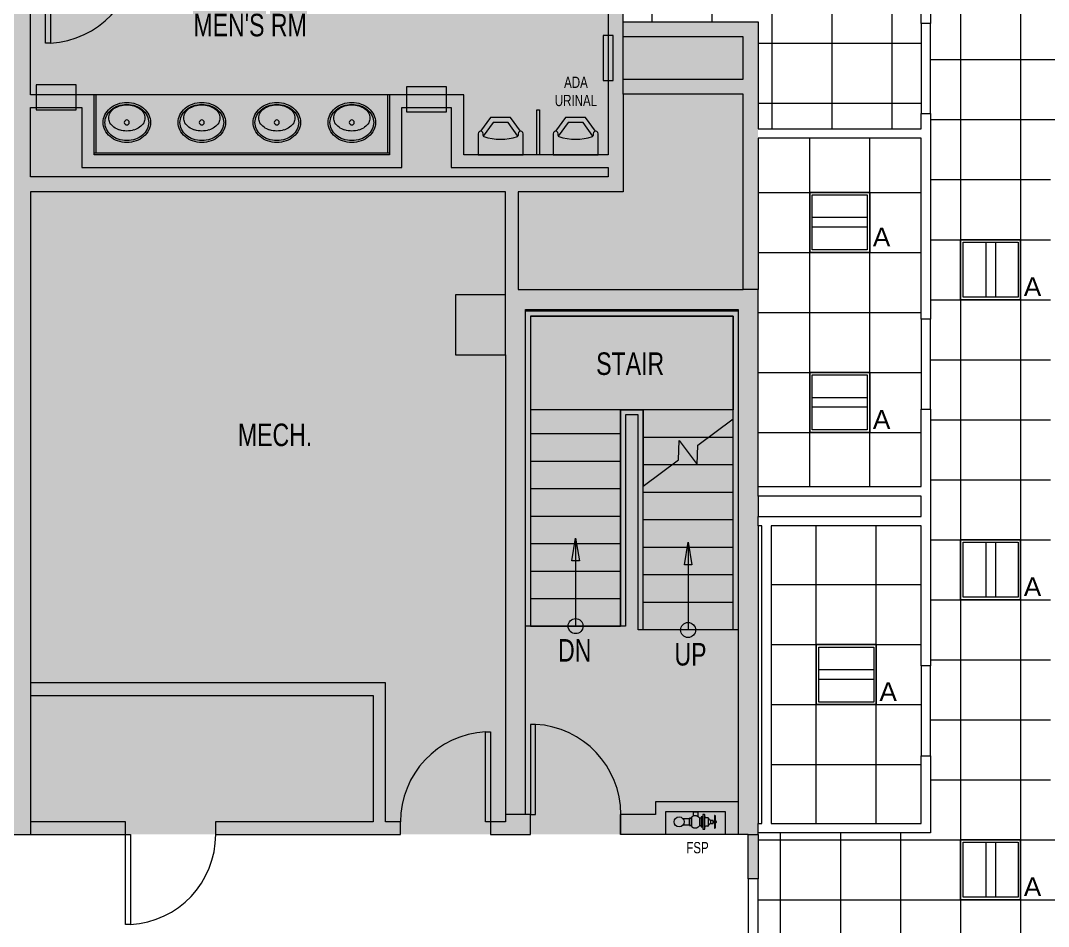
# Model space of a CAD drawing. Header units: inches. Extents: x -1101 to 2979, y -461 to 1753.
# Drawn here: x 418.4 to 829.5, y 718.7 to 1081 of the extents above; entities that cross this region are included whole.
import ezdxf

# ---------------------------------------------------------------- set-up
doc = ezdxf.new("R2010")
doc.units = ezdxf.units.IN
doc.header["$MEASUREMENT"] = 0
for name, color, linetype, lineweight in [('820 1st St NE_04_Clean_dwg _2_', 8, 'Continuous', 9), ('A-CLNG', 13, 'Continuous', 9), ('A-CLNG-PATT', 13, 'Continuous', 9), ('A-DETL-GENF', 92, 'Continuous', 9), ('A-WALL', 113, 'Continuous', 13), ('A-WALL-PATT', 111, 'Continuous', 13), ('E-LITE-EQPM', 33, 'Continuous', 9), ('E-LITE-EQPM-IDEN', 33, 'Continuous', 9), ('I-WALL', 2, 'Continuous', 13), ('IRF-ANNO-TEXT', 250, 'Continuous', 9), ('IRF-COLUMN', 250, 'Continuous', 9), ('IRF-COLUMN-HATCH', 250, 'Continuous', 9), ('IRF-DOOR', 250, 'Continuous', 9), ('IRF-ENG-PLUMBING-FIXTURE', 250, 'Continuous', 9), ('IRF-MILLWORK', 250, 'Continuous', 9), ('IRF-STAIR-RAMP', 250, 'Continuous', 9), ('IRF-WALL-FULL-HT', 250, 'Continuous', 9), ('IRF-WALL-FULL-HT-HATCH', 250, 'Continuous', 9), ('IRF-WALL-PART-HT', 250, 'Continuous', 9)]:
    doc.layers.add(name, color=color, linetype=linetype, lineweight=lineweight)
doc.styles.add('Arial', font='arial.ttf', dxfattribs={"height": 7.5})
doc.styles.add('Swis721 LtCn BT', font='swisscl.ttf', dxfattribs={"height": 9})
doc.styles.add('Swis721 LtCn BT_1', font='swisscl.ttf', dxfattribs={"height": 4.5})

# ---------------------------------------------------------------- blocks, each defined once
blk = doc.blocks.new('820 1st St NE_04_Clean_dwg_I_PLUMB_URINAL_WALL-HUNG_P-2559326-Reflected Ceiling Plan')
at = {"layer": 'IRF-ENG-PLUMBING-FIXTURE'}
for p, q in [((7.78, 7), (8.5, 7)), ((8.5, -7), (7.78, -7))]:
    blk.add_line(p, q, dxfattribs=at)
at = {"layer": 'IRF-ENG-PLUMBING-FIXTURE', "flags": 128}
for points in [[(8.5, 9), (0, 9), (0, -9), (8.5, -9)], [(7.56, -6.94), (13, -2.98), (13, 2.98), (7.56, 6.94)], [(9.5, -8), (15, -4), (15, 4), (9.5, 8)]]:
    blk.add_lwpolyline(points, dxfattribs=at)
at = {"layer": 'IRF-ENG-PLUMBING-FIXTURE'}
for centre, radius, start, end in [((8.5, 8), 1, 270, 90), ((26.47, 0), 20.22, 160.5467, 199.4533), ((7.78, 6.6), 0.396, 90, 160.5467), ((7.78, -6.6), 0.396, 199.4533, 270), ((8.5, -8), 1, 270, 90)]:
    blk.add_arc(centre, radius, start, end, dxfattribs=at)
blk = doc.blocks.new('820 1st St NE_04_Clean_dwg_fire department standpipe - 1-2559323-Reflected Ceiling Plan')
at = {"layer": 'IRF-ENG-PLUMBING-FIXTURE'}
for p, q in [((-14.61, 2.25), (-14.61, -2.25)), ((-13.61, 0.25), (-14.11, 0.25)), ((-13.61, 0.3), (-13.61, -0.3)), ((-12.55, -0.77), (-12.55, 0.77)), ((-12.55, -0.3), (-12.55, 0.3)), ((-11.74, 1.44), (-11.74, -1.44)), ((-11.49, 1.69), (-10.75, 1.69)), ((-10.33, 2.69), (-10.33, -2.69)), ((-8.15, -1.62), (-8.15, 1.62)), ((-4.18, 1.25), (-1.56, 1.25)), ((-13.61, -0.25), (-14.11, -0.25)), ((-11.49, -1.69), (-10.75, -1.69)), ((-4.18, -1.25), (-1.56, -1.25))]:
    blk.add_line(p, q, dxfattribs=at)
at = {"layer": 'IRF-ENG-PLUMBING-FIXTURE', "flags": 128}
for points in [[(-14.61, 0.37), (-14.68, 0.37), (-14.68, 0.31), (-14.8, 0.25), (-14.8, 0.19)], [(-14.36, -2.5), (-14.11, -2.5), (-14.11, 2.5), (-14.36, 2.5)], [(-10.08, -2.94), (-9.49, -2.94), (-9.49, 2.94), (-10.08, 2.94)], [(-14.8, -0.19), (-14.8, -0.25), (-14.68, -0.31), (-14.68, -0.37), (-14.61, -0.37)], [(-5.76, -2.45), (-5.76, -4), (-7.47, -4), (-7.47, -2.22)]]:
    blk.add_lwpolyline(points, dxfattribs=at)
for points in [[(-13.61, 0.59), (-13.61, -0.59), (-12.55, -0.59), (-12.55, 0.59)], [(-8.82, -1.96), (-8.82, 1.96), (-9.49, 1.96), (-9.49, -1.96)], [(-8.01, 1.75), (-7.89, 1.87), (-7.77, 1.98), (-7.66, 2.07), (-7.56, 2.15), (-7.46, 2.23), (-7.37, 2.29), (-7.28, 2.35), (-7.2, 2.4), (-7.11, 2.44), (-7.03, 2.47), (-6.95, 2.5), (-6.88, 2.52), (-6.8, 2.54), (-6.73, 2.55), (-6.65, 2.56), (-6.58, 2.57), (-6.5, 2.57), (-6.43, 2.57), (-6.36, 2.57), (-6.29, 2.57), (-6.22, 2.56), (-6.15, 2.55), (-6.08, 2.54), (-6.02, 2.53), (-5.95, 2.51), (-5.89, 2.49), (-5.83, 2.47), (-5.78, 2.45), (-5.72, 2.43), (-5.67, 2.41), (-5.62, 2.39), (-5.57, 2.36), (-5.53, 2.34), (-5.48, 2.31), (-5.44, 2.28), (-5.4, 2.24), (-5.36, 2.21), (-5.33, 2.17), (-5.29, 2.13), (-5.25, 2.08), (-5.22, 2.03), (-5.19, 1.97), (-5.15, 1.9), (-5.12, 1.82), (-5.09, 1.73), (-5.07, 1.62), (-5.04, 1.5), (-5.04, 1.25), (-5.04, -1.25), (-5.04, -1.5), (-4.18, -1.5), (-4.18, -1.25), (-4.18, 1.25), (-4.18, 1.5), (-5.04, 1.5), (-4.18, 1.5), (-4.18, -1.5), (-5.04, -1.5), (-5.07, -1.62), (-5.09, -1.73), (-5.12, -1.82), (-5.15, -1.9), (-5.19, -1.97), (-5.22, -2.03), (-5.25, -2.08), (-5.29, -2.13), (-5.33, -2.17), (-5.36, -2.21), (-5.4, -2.24), (-5.44, -2.28), (-5.48, -2.31), (-5.53, -2.34), (-5.57, -2.36), (-5.62, -2.39), (-5.67, -2.41), (-5.72, -2.43), (-5.78, -2.45), (-5.83, -2.47), (-5.89, -2.49), (-5.95, -2.51), (-6.02, -2.53), (-6.08, -2.54), (-6.15, -2.55), (-6.22, -2.56), (-6.29, -2.57), (-6.36, -2.57), (-6.43, -2.57), (-6.5, -2.57), (-6.58, -2.57), (-6.65, -2.56), (-6.73, -2.55), (-6.8, -2.54), (-6.88, -2.52), (-6.95, -2.5), (-7.03, -2.47), (-7.11, -2.44), (-7.2, -2.4), (-7.28, -2.35), (-7.37, -2.29), (-7.46, -2.23), (-7.56, -2.15), (-7.66, -2.07), (-7.77, -1.98), (-7.89, -1.87), (-8.01, -1.75), (-8.15, -1.62), (-8.82, -1.62), (-8.82, 1.62), (-8.15, 1.62)]]:
    blk.add_lwpolyline(points, close=True, dxfattribs=at)
at = {"layer": 'IRF-ENG-PLUMBING-FIXTURE'}
blk.add_circle((0, 0), 2, dxfattribs=at)
for centre, radius, start, end in [((-14.8, 0), 0.187, 90, 270), ((-14.36, 2.25), 0.25, 90, 180), ((-12.64, 1.71), 0.948, 275.7701, 343.2507), ((-11.52, 1.47), 0.216, 79.9844, 190.0156), ((-10.8, 2.15), 0.472, 276.2711, 2.7723), ((-10.09, 2.7), 0.234, 85.9639, 184.0361), ((-14.36, -2.25), 0.25, 180, 270), ((-12.64, -1.71), 0.948, 16.7493, 84.2299), ((-11.52, -1.47), 0.219, 171.2007, 278.7993), ((-10.76, -2.13), 0.441, 353.4114, 87.5452), ((-10.09, -2.7), 0.233, 175.6994, 274.3006)]:
    blk.add_arc(centre, radius, start, end, dxfattribs=at)
blk = doc.blocks.new('820 1st St NE_04_Clean_dwg_I_PLUMB_LAV_COUNTER 4_P-2559330-Reflected Ceiling Plan')
at = {"layer": 'IRF-MILLWORK'}
blk.add_circle((8, 0), 1, dxfattribs=at)
for centre, radius, start, end in [((8.65, 1.41), 8.24, 116.1916, 139.8991), ((8, 2.73), 6.77, 90, 116.1916), ((8, 2.73), 6.02, 90, 116.1916), ((8, 2.73), 6.77, 63.8084, 90), ((8, 2.73), 6.02, 63.8084, 90), ((7.35, 1.41), 8.24, 40.1009, 63.8084), ((9.66, 0.55), 9.57, 139.8991, 160.7706), ((9.66, 0.55), 8.82, 139.8991, 160.7706), ((8.65, 1.41), 7.49, 116.1916, 139.8991), ((12.21, 0.7), 7.55, 144.0758, 163.2951), ((10.74, 1.76), 5.74, 119.7568, 144.0758), ((9.81, 3.39), 3.86, 90, 119.7568), ((9.81, 3.39), 3.86, 60.2432, 90), ((7.35, 1.41), 7.49, 40.1009, 63.8084), ((8.88, 1.76), 5.74, 35.9242, 60.2432), ((6.34, 0.55), 8.82, 19.2294, 40.1009), ((7.41, 0.7), 7.55, 16.7049, 35.9242), ((6.34, 0.55), 9.57, 19.2294, 40.1009), ((11.25, 0), 11.25, 160.7706, 180), ((11.25, 0), 11.25, 180, 199.2294), ((11.25, 0), 10.5, 160.7706, 180), ((11.25, 0), 10.5, 180, 199.2294), ((14.53, 0), 9.97, 163.2951, 180), ((14.53, 0), 9.97, 180, 196.7049), ((5.09, 0), 9.97, 360, 16.7049), ((4.75, 0), 10.5, 0, 19.2294), ((4.75, 0), 10.5, 340.7706, 0), ((4.75, 0), 11.25, 0, 19.2294), ((4.75, 0), 11.25, 340.7706, 360), ((9.66, -0.55), 9.57, 199.2294, 220.1009), ((9.66, -0.55), 8.82, 199.2294, 220.1009), ((12.21, -0.7), 7.55, 196.7049, 215.9242), ((6.34, -0.55), 8.82, 319.8991, 340.7706), ((7.41, -0.7), 7.55, 324.0758, 343.2951), ((6.34, -0.55), 9.57, 319.8991, 340.7706), ((5.09, 0), 9.97, 343.2951, 0), ((8.65, -1.41), 8.24, 220.1009, 243.8084), ((8.65, -1.41), 7.49, 220.1009, 243.8084), ((8, -2.73), 6.02, 243.8084, 270), ((10.74, -1.76), 5.74, 215.9242, 240.2432), ((9.81, -3.39), 3.86, 240.2432, 270), ((8, -2.73), 6.02, 270, 296.1916), ((9.81, -3.39), 3.86, 270, 299.7568), ((7.35, -1.41), 7.49, 296.1916, 319.8991), ((7.35, -1.41), 8.24, 296.1916, 319.8991), ((8.88, -1.76), 5.74, 299.7568, 324.0758), ((8, -2.73), 6.77, 243.8084, 270), ((8, -2.73), 6.77, 270, 296.1916)]:
    blk.add_arc(centre, radius, start, end, dxfattribs=at)
blk = doc.blocks.new('820 1st St NE_04_Clean_dwg _2_-2559314-Reflected Ceiling Plan')
at = {"layer": 'IRF-COLUMN-HATCH'}
blk.add_hatch(color=256, dxfattribs=at).paths.add_polyline_path([(612.41, 947.23), (612.41, 971.23), (592.41, 971.23), (592.41, 947.23)], flags=0)
at = {"layer": 'IRF-STAIR-RAMP'}
for points in [[(638.91, 864.92), (640.41, 873.92), (641.91, 864.92)], [(683.91, 863.37), (685.41, 872.37), (686.91, 863.37)]]:
    blk.add_hatch(color=256, dxfattribs=at).paths.add_polyline_path(points, flags=0)
at = {"layer": 'IRF-WALL-FULL-HT-HATCH'}
for points in [[(659.41, 1012.49), (659.41, 1196.49), (653.41, 1196.49), (653.41, 1012.49)], [(414.41, 755.49), (422.41, 755.49), (422.41, 1188.49), (414.41, 1188.49), (414.41, 760.49)], [(442.91, 1046.24), (442.91, 1051.24), (422.41, 1051.24), (422.41, 1046.24), (428.41, 1046.24)], [(442.91, 1027.24), (447.91, 1027.24), (447.91, 1051.24), (442.91, 1051.24), (442.91, 1046.24)], [(565.91, 1046.24), (590.66, 1046.24), (590.66, 1051.24), (565.91, 1051.24)], [(595.66, 1027.24), (595.66, 1051.24), (590.66, 1051.24), (590.66, 1027.24), (592.41, 1027.24)], [(570.91, 1022.24), (570.91, 1046.24), (565.91, 1046.24), (565.91, 1022.24)], [(525.91, 1022.24), (565.91, 1022.24), (565.91, 1027.24), (442.91, 1027.24), (442.91, 1022.24), (464.41, 1022.24)], [(597.76, 1022.24), (653.41, 1022.24), (653.41, 1027.24), (590.66, 1027.24), (590.66, 1022.24), (595.66, 1022.24)], [(422.41, 1012.49), (653.41, 1012.49), (653.41, 1018.49), (422.41, 1018.49)], [(617.41, 973.49), (617.41, 1012.49), (612.41, 1012.49), (612.41, 973.49)], [(620.41, 763.49), (620.41, 973.49), (612.41, 973.49), (612.41, 763.49)], [(620.41, 965.49), (713.41, 965.49), (713.41, 973.49), (620.41, 973.49)], [(705.41, 755.49), (713.41, 755.49), (713.41, 965.49), (705.41, 965.49), (705.41, 756.07)], [(564.41, 755.49), (570.41, 755.49), (570.41, 760.49), (564.41, 760.49), (564.41, 816.07), (422.41, 816.07), (422.41, 811.07), (559.41, 811.07), (559.41, 760.49), (496.41, 760.49), (496.41, 755.49), (559.41, 755.49)], [(705.41, 755.49), (705.41, 768.49), (672.41, 768.49), (672.41, 763.49), (658.41, 763.49), (658.41, 755.49), (676.41, 755.49), (676.41, 764.49), (700.41, 764.49), (700.41, 755.49)], [(612.41, 755.49), (622.41, 755.49), (622.41, 763.49), (612.41, 763.49), (612.41, 760.49), (606.41, 760.49), (606.41, 755.49)], [(460.41, 755.49), (460.41, 760.49), (422.41, 760.49), (422.41, 755.49)]]:
    blk.add_hatch(color=256, dxfattribs=at).paths.add_polyline_path(points, flags=0)
at = {"layer": 'IRF-COLUMN', "flags": 128}
blk.add_lwpolyline([(612.41, 971.23), (592.41, 971.23), (592.41, 947.23), (612.41, 947.23)], close=True, dxfattribs=at)
at = {"layer": 'IRF-DOOR', "flags": 128}
for points in [[(430.41, 1107.99), (430.41, 1071.98), (428.41, 1071.98), (428.41, 1107.99)], [(624.41, 763.49), (624.41, 799.5), (622.41, 799.5), (622.41, 763.49)], [(604.41, 760.49), (604.41, 796.5), (606.41, 796.5), (606.41, 760.49)], [(462.41, 755.49), (462.41, 719.48), (460.41, 719.48), (460.41, 755.49)]]:
    blk.add_lwpolyline(points, close=True, dxfattribs=at)
at = {"layer": 'IRF-DOOR'}
for centre, start, end in [((428.41, 1107.99), 273.1789, 0), ((622.41, 763.49), 360, 86.8211), ((606.41, 760.49), 93.1789, 180), ((460.41, 755.49), 273.1789, 0)]:
    blk.add_arc(centre, 36.07, start, end, dxfattribs=at)
at = {"layer": 'IRF-ENG-PLUMBING-FIXTURE', "flags": 128}
for points in [[(651.41, 1074.99), (651.41, 1056.99), (655.41, 1056.99), (655.41, 1074.99)], [(440.66, 1055.24), (424.66, 1055.24), (424.66, 1045.24), (440.66, 1045.24)], [(588.79, 1054.49), (572.79, 1054.49), (572.79, 1044.49), (588.79, 1044.49)], [(625.91, 1027.24), (624.91, 1027.24), (624.91, 1045.24), (625.91, 1045.24)]]:
    blk.add_lwpolyline(points, close=True, dxfattribs=at)
at = {"layer": 'IRF-MILLWORK'}
for p, q in [((565.91, 1051.24), (447.91, 1051.24)), ((448.66, 1027.99), (448.66, 1051.24)), ((565.16, 1051.24), (565.16, 1027.99)), ((565.91, 1027.99), (447.91, 1027.99))]:
    blk.add_line(p, q, dxfattribs=at)
at = {"layer": 'IRF-STAIR-RAMP'}
for p, q in [((705.41, 964.79), (620.41, 964.79)), ((667.41, 837.24), (667.41, 925.24)), ((703.41, 837.24), (703.41, 925.24)), ((622.41, 915.79), (658.41, 915.79)), ((622.41, 904.79), (658.41, 904.79)), ((622.41, 893.79), (658.41, 893.79)), ((703.41, 892.24), (667.41, 892.24)), ((622.41, 882.79), (658.41, 882.79)), ((703.41, 881.24), (667.41, 881.24)), ((622.41, 871.79), (658.41, 871.79)), ((638.91, 864.92), (640.41, 873.92)), ((640.41, 873.92), (640.41, 838.79)), ((640.41, 873.92), (641.91, 864.92)), ((683.91, 863.37), (685.41, 872.37)), ((685.41, 872.37), (685.41, 837.24)), ((685.41, 872.37), (686.91, 863.37)), ((703.41, 870.24), (667.41, 870.24)), ((641.91, 864.92), (638.91, 864.92)), ((686.91, 863.37), (683.91, 863.37)), ((622.41, 860.79), (658.41, 860.79)), ((703.41, 859.24), (667.41, 859.24)), ((622.41, 849.79), (658.41, 849.79)), ((703.41, 848.24), (667.41, 848.24))]:
    blk.add_line(p, q, dxfattribs=at)
at = {"layer": 'IRF-STAIR-RAMP', "flags": 128}
for points in [[(622.41, 962.79), (703.41, 962.79), (703.41, 925.24), (667.41, 925.24), (658.41, 925.24), (658.41, 838.79), (622.41, 838.79), (658.41, 838.79)], [(658.41, 925.24), (667.41, 925.24), (667.41, 894.74), (681.57, 905.36), (681.81, 913.04), (689.01, 903.44), (689.25, 911.12), (703.41, 921.74), (703.41, 925.24), (703.41, 962.79), (622.41, 962.79), (622.41, 925.24)], [(705.41, 837.24), (665.41, 837.24), (665.41, 923.24), (660.41, 923.24), (660.41, 838.79), (658.41, 838.79), (658.41, 925.24), (622.41, 925.24), (622.41, 838.79), (620.41, 838.79)], [(703.41, 914.24), (693.41, 914.24), (667.41, 914.24)], [(703.41, 903.24), (678.74, 903.24), (667.41, 903.24)]]:
    blk.add_lwpolyline(points, dxfattribs=at)
at = {"layer": 'IRF-STAIR-RAMP'}
for centre in [(640.41, 838.79), (685.41, 837.24)]:
    blk.add_circle(centre, 3, dxfattribs=at)
at = {"layer": 'IRF-WALL-FULL-HT'}
for p, q in [((659.41, 1057.49), (659.41, 1074.49)), ((705.41, 925.24), (705.41, 755.49)), ((713.41, 890.82), (713.41, 882.69)), ((713.41, 878.94), (713.41, 759.82))]:
    blk.add_line(p, q, dxfattribs=at)
at = {"layer": 'IRF-WALL-FULL-HT', "flags": 128}
for points in [[(653.41, 1175.99), (653.41, 1027.24), (595.66, 1027.24), (595.66, 1051.24), (565.91, 1051.24), (565.91, 1027.24), (447.91, 1027.24), (447.91, 1051.24), (422.41, 1051.24), (422.41, 1107.99)], [(315.41, 755.49), (422.41, 755.49)], [(659.41, 1051.49), (659.41, 1012.49), (617.41, 1012.49), (617.41, 973.49), (707.41, 973.49)], [(612.41, 971.23), (612.41, 973.49), (612.41, 1012.49), (422.41, 1012.49), (422.41, 816.07), (422.41, 755.49), (460.41, 755.49), (460.41, 760.49), (422.41, 760.49)], [(620.41, 763.49), (620.41, 965.49), (705.41, 965.49), (705.41, 923.24)], [(612.41, 947.23), (612.41, 760.49), (606.41, 760.49), (606.41, 755.49), (612.41, 755.49), (622.41, 755.49), (622.41, 763.49), (612.41, 763.49)], [(422.41, 811.07), (559.41, 811.07), (559.41, 760.49), (496.41, 760.49), (496.41, 755.49), (570.41, 755.49), (570.41, 760.49), (564.41, 760.49), (564.41, 816.07), (422.41, 816.07)], [(705.41, 768.49), (672.41, 768.49), (672.41, 763.49), (658.41, 763.49)], [(709.41, 755.49), (700.41, 755.49), (700.41, 764.49), (676.41, 764.49), (676.41, 755.49), (658.41, 755.49), (658.41, 763.49), (658.41, 755.49)]]:
    blk.add_lwpolyline(points, dxfattribs=at)
blk.add_lwpolyline([(442.91, 1046.24), (442.91, 1022.24), (570.91, 1022.24), (570.91, 1046.24), (590.66, 1046.24), (590.66, 1022.24), (653.41, 1022.24), (653.41, 1018.49), (422.41, 1018.49), (422.41, 1046.24)], close=True, dxfattribs=at)
at = {"layer": 'IRF-WALL-PART-HT'}
blk.add_line((700.41, 755.49), (676.41, 755.49), dxfattribs=at)
at = {"extrusion": (0, 0, -1), "zscale": -1, "rotation": 90}
for p in [(-460.91, 1032.24), (-490.91, 1032.24), (-520.91, 1032.24), (-550.91, 1032.24)]:
    blk.add_blockref('820 1st St NE_04_Clean_dwg_I_PLUMB_LAV_COUNTER 4_P-2559330-Reflected Ceiling Plan', p, dxfattribs=at)
for name, p, rotation in [('820 1st St NE_04_Clean_dwg_I_PLUMB_URINAL_WALL-HUNG_P-2559326-Reflected Ceiling Plan', (610.41, 1027.24), 89.99999999999999), ('820 1st St NE_04_Clean_dwg_I_PLUMB_URINAL_WALL-HUNG_P-2559326-Reflected Ceiling Plan', (640.41, 1027.24), 89.99999999999999), ('820 1st St NE_04_Clean_dwg_fire department standpipe - 1-2559323-Reflected Ceiling Plan', (681.8, 760.49), 180)]:
    blk.add_blockref(name, p, dxfattribs=dict(rotation=rotation))
at = {"layer": 'IRF-ANNO-TEXT', "color": 7, "char_height": 9, "attachment_point": 2, "line_spacing_factor": 0.970126, "style": 'Swis721 LtCn BT'}
for s, insert, width in [("MEN'S RM", (510.22, 1083.69), 55.4456), ('STAIR', (662.24, 948.26), 31.2432), ('MECH.', (520.2, 919.79), 36.3037)]:
    blk.add_mtext(s, dxfattribs=dict(at, insert=insert, width=width))
at = {"layer": 'IRF-ENG-PLUMBING-FIXTURE', "color": 7, "char_height": 4.5, "attachment_point": 2, "line_spacing_factor": 0.970126, "style": 'Swis721 LtCn BT_1'}
for s, insert, width in [('ADA\\PURINAL', (640.55, 1058.56), 19.912), ('FSP', (689.16, 752.44), 10.4511)]:
    blk.add_mtext(s, dxfattribs=dict(at, insert=insert, width=width))
at = {"layer": 'IRF-STAIR-RAMP', "color": 7, "char_height": 9, "attachment_point": 1, "line_spacing_factor": 0.970126, "style": 'Swis721 LtCn BT'}
for s, insert, width in [('DN', (633.39, 833.6), 16.0616), ('UP', (679.97, 832.02), 15.0715)]:
    blk.add_mtext(s, dxfattribs=dict(at, insert=insert, width=width))
blk = doc.blocks.new('Rectangular Ceiling Light - Recessed - New 2_x2_ - BASKET Accenture G-2672686-Reflected Ceiling Plan')
at = {"layer": 'E-LITE-EQPM', "lineweight": 20}
for p, q in [((-12.74, -14.34), (-12.74, 9.66)), ((-12.74, 9.66), (11.26, 9.66)), ((-11.74, -13.34), (-11.74, 8.66)), ((-11.74, 8.66), (10.26, 8.66)), ((10.26, 8.66), (10.26, -13.34)), ((11.26, 9.66), (11.26, -14.34)), ((10.26, -0.42), (-11.74, -0.42)), ((10.26, -4.26), (-11.74, -4.26)), ((11.26, -14.34), (-12.74, -14.34)), ((10.26, -13.34), (-11.74, -13.34))]:
    blk.add_line(p, q, dxfattribs=at)

msp = doc.modelspace()

# ---------------------------------------------------------------- hatches: boundary and pattern name
at = {"layer": 'A-CLNG-PATT', "lineweight": 13}
h = msp.add_hatch(dxfattribs=at)
h.set_pattern_fill('FP_23', color=256, style=0, pattern_type=2)
h.set_pattern_definition([(0, (194.412, 489.34), (0, -24), []), (270, (194.412, 489.34), (-24, -1e-15), [])])
h.paths.add_polyline_path([(818.41, 608.37), (867.54, 608.37), (867.54, 754.07), (830.41, 754.07), (830.41, 1022.07), (867.54, 1022.07), (867.54, 1156.87), (840.54, 1156.87), (840.54, 1160.62), (1006.54, 1160.62), (1006.54, 1234.07), (830.41, 1234.07), (830.41, 1256.62), (713.41, 1256.62), (713.41, 1196.24), (782.41, 1196.24), (782.41, 756.07), (713.41, 756.07), (713.41, 695.74), (756.91, 695.74), (756.91, 608.37), (804.88, 608.37)], flags=0)
h.paths.add_polyline_path([(818.41, 633.34), (794.41, 633.34), (794.41, 657.34), (818.41, 657.34)], flags=0)
h.paths.add_polyline_path([(818.41, 729.34), (794.41, 729.34), (794.41, 753.34), (818.41, 753.34), (818.41, 742.07)], flags=0)
h.paths.add_polyline_path([(867.29, 782.07), (867.54, 782.07), (867.54, 886.19), (834.16, 886.19), (834.16, 782.07), (858.41, 782.07)], flags=0)
h.paths.add_polyline_path([(804.88, 849.34), (794.41, 849.34), (794.41, 873.34), (818.41, 873.34), (818.41, 849.34)], flags=0)
h.paths.add_polyline_path([(834.16, 889.94), (867.54, 889.94), (867.54, 994.07), (834.16, 994.07), (834.16, 906)], flags=0)
h.paths.add_polyline_path([(804.23, 969.34), (794.41, 969.34), (794.41, 993.34), (818.41, 993.34), (818.41, 969.34), (804.88, 969.34)], flags=0)
h.paths.add_polyline_path([(818.41, 1089.34), (794.41, 1089.34), (794.41, 1113.34), (818.41, 1113.34)], flags=0)
h.paths.add_polyline_path([(938.41, 1185.34), (914.41, 1185.34), (914.41, 1209.34), (938.41, 1209.34), (938.41, 1186.85)], flags=0)
h.paths.add_polyline_path([(804.88, 1209.34), (794.41, 1209.34), (794.41, 1233.34), (818.41, 1233.34), (818.41, 1209.34), (805.69, 1209.34)], flags=0)
h.paths.add_polyline_path([(941.17, 1237.82), (1006.54, 1237.82), (1006.54, 1261.82), (858.41, 1261.82), (858.41, 1237.82), (896.47, 1237.82)], flags=0)
h = msp.add_hatch(dxfattribs=at)
h.set_pattern_fill('FP_22', color=256, style=0, pattern_type=2)
h.set_pattern_definition([(0, (719.037, 1143.992), (0, -24), []), (270, (719.037, 1143.992), (-24, -1e-15), [])])
h.paths.add_polyline_path([(713.41, 1037.66), (778.66, 1037.66), (778.66, 1192.49), (684.41, 1192.49), (684.41, 1178.49), (659.41, 1178.49), (659.41, 1080.49), (713.41, 1080.49), (713.41, 1051.49)], flags=0)
h.paths.add_polyline_path([(752.91, 1119.99), (743.04, 1119.99), (743.04, 1143.99), (767.04, 1143.99), (767.04, 1119.99)], flags=0)
h.paths.add_polyline_path([(671.04, 1119.99), (671.04, 1143.99), (695.04, 1143.99), (695.04, 1119.99), (684.41, 1119.99)], flags=0)
h = msp.add_hatch(dxfattribs=at)
h.set_pattern_fill('FP_16', color=256, style=0, pattern_type=2)
h.set_pattern_definition([(270, (758.037, 1012.238), (-24, -1e-15), []), (180, (758.037, 1012.238), (3e-15, 24), [])])
h.paths.add_polyline_path([(714.91, 894.57), (778.66, 894.57), (778.66, 1033.91), (713.41, 1033.91), (713.41, 894.57)], flags=0)
h.paths.add_polyline_path([(736.66, 916.24), (734.04, 916.24), (734.04, 940.24), (758.04, 940.24), (758.04, 916.24)], flags=0)
h.paths.add_polyline_path([(758.04, 988.24), (734.04, 988.24), (734.04, 1012.24), (758.04, 1012.24)], flags=0)
h = msp.add_hatch(dxfattribs=at)
h.set_pattern_fill('FP_10', color=256, style=0, pattern_type=2)
h.set_pattern_definition([(270, (736.662, 807.378), (-24, -1e-15), []), (180, (736.662, 807.378), (3e-15, 24), [])])
h.paths.add_polyline_path([(778.66, 759.82), (778.66, 878.94), (718.66, 878.94), (718.66, 759.82), (753.16, 759.82)], flags=0)
h.paths.add_polyline_path([(736.66, 807.38), (736.66, 831.38), (760.66, 831.38), (760.66, 807.38)], flags=0)
at = {"layer": 'A-DETL-GENF'}
h = msp.add_hatch(color=9, dxfattribs=at)
h.paths.add_polyline_path([(-421.68, 111.26), (-368.71, 111.26), (-368.71, 149.72), (-357.59, 149.72), (-357.59, 514.07), (-371.59, 514.07), (-371.59, 546.01), (-357.59, 546.01), (-357.59, 695.99), (-69.59, 695.99), (-69.59, 756.49), (-190.59, 756.49), (-190.59, 764.49), (-214.59, 764.49), (-214.59, 756.49), (-233.03, 756.49), (-233.03, 776.24), (-199.53, 776.24), (-199.53, 865.24), (-226.53, 865.24), (-226.53, 1018.19), (-341.59, 1018.19), (-341.59, 994.07), (-369.59, 994.07), (-369.59, 1018.19), (-581.59, 1018.19), (-581.59, 994.07), (-605.71, 994.07), (-605.71, 782.07), (-581.59, 782.07), (-581.59, 754.07), (-1062.84, 754.07), (-1062.84, 755.32), (-1094.59, 755.32), (-1094.59, 755.07), (-1099.31, 755.07), (-1099.31, 540.51), (-1072.11, 540.51), (-1056.38, 524.78), (-1082.59, 498.57), (-1084.63, 500.62), (-1084.63, 458.62), (-898.14, 272.12), (-861.14, 272.12), (-864.41, 275.4), (-835.7, 304.11), (-821.83, 290.23), (-821.83, 258.66), (-847.67, 258.66), (-847.54, 258.52), (-608.55, 258.52), (-608.55, 300.82), (-582.34, 300.82), (-582.34, 259.53), (-592.94, 248.93), (-455.27, 111.26)], flags=0)
h.paths.add_polyline_path([(-592.94, 256), (-587.34, 261.6), (-587.34, 276.07), (-603.55, 276.07), (-603.55, 263.52), (-600.47, 263.52), (-595.07, 258.13)], flags=0)
h.paths.add_polyline_path([(-847.59, 265.64), (-847.59, 285.15), (-857.34, 275.4), (-848.41, 266.46)], flags=0)
h.paths.add_polyline_path([(-835.7, 286.82), (-825.48, 286.82), (-835.7, 297.04), (-845.92, 286.82), (-843.68, 286.82)], flags=0)
h.paths.add_polyline_path([(-1082.59, 505.64), (-1072.17, 516.07), (-1093.01, 516.07), (-1084.36, 507.41)], flags=0)
h.paths.add_polyline_path([(-847.59, 514.07), (-849.59, 514.07), (-849.59, 542.07), (-821.59, 542.07), (-821.59, 514.07), (-823.59, 514.07)], flags=0)
h.paths.add_polyline_path([(-604.8, 516.07), (-611.59, 516.07), (-611.59, 546.07), (-547.59, 546.07), (-547.59, 516.07), (-602.54, 516.07)], flags=0)
h.paths.add_polyline_path([(-1071.59, 516.64), (-1063.45, 524.78), (-1071.59, 532.92), (-1071.59, 522.05)], flags=0)
h.paths.add_polyline_path([(-567.77, 519.07), (-550.59, 519.07), (-550.59, 543.07), (-608.59, 543.07), (-608.59, 519.07), (-604.8, 519.07), (-604.8, 540.07), (-583.59, 540.07), (-583.59, 519.07), (-574.59, 519.07)], flags=0)
h.paths.add_polyline_path([(-357.59, 754.07), (-369.59, 754.07), (-369.59, 782.07), (-341.59, 782.07), (-341.59, 754.07), (-353.59, 754.07)], flags=0)
h.paths.add_polyline_path([(687.82, 755.49), (700.41, 755.49), (700.41, 764.49), (676.41, 764.49), (676.41, 755.49)], flags=0)
h.paths.add_polyline_path([(658.41, 755.49), (658.41, 763.49), (672.41, 763.49), (672.41, 768.49), (705.41, 768.49), (705.41, 965.49), (620.41, 965.49), (620.41, 763.49), (622.41, 763.49), (622.41, 755.49)], flags=0)
h.paths.add_polyline_path([(606.41, 755.49), (606.41, 760.49), (612.41, 760.49), (612.41, 947.23), (592.41, 947.23), (592.41, 971.23), (612.41, 971.23), (612.41, 1012.49), (422.41, 1012.49), (422.41, 816.07), (564.41, 816.07), (564.41, 760.49), (570.41, 760.49), (570.41, 755.49)], flags=0)
h.paths.add_polyline_path([(496.41, 755.49), (496.41, 760.49), (559.41, 760.49), (559.41, 811.07), (422.41, 811.07), (422.41, 760.49), (460.41, 760.49), (460.41, 755.49)], flags=0)
h.paths.add_polyline_path([(32.47, 756.49), (32.47, 762.49), (35.47, 762.49), (35.47, 780.49), (63.67, 780.49), (63.67, 874.6), (-24.53, 874.6), (-24.53, 898.6), (-52.53, 898.6), (-52.53, 924.6), (-168.53, 924.6), (-168.53, 892.6), (-184.59, 892.6), (-184.59, 783.49), (-145.59, 783.49), (-145.59, 775.49), (-19.59, 775.49), (-19.59, 837.07), (-13.59, 837.07), (-13.59, 762.49), (-3.53, 762.49), (-3.53, 756.49)], flags=0)
h.paths.add_polyline_path([(41.47, 756.49), (63.67, 756.49), (63.67, 774.49), (41.47, 774.49), (41.47, 762.49)], flags=0)
h.paths.add_polyline_path([(-1094.59, 757.57), (-1087.59, 757.57), (-1087.59, 778.92), (-1094.59, 778.92), (-1094.59, 777.61)], flags=0)
h.paths.add_polyline_path([(-966.82, 757.82), (-913.59, 757.82), (-913.59, 814.12), (-911.84, 814.12), (-911.84, 831.12), (-913.59, 831.12), (-913.59, 844.12), (-909.59, 844.12), (-909.59, 831.12), (-911.34, 831.12), (-911.34, 814.12), (-909.59, 814.12), (-909.59, 798.07), (-891.59, 798.07), (-891.59, 794.07), (-909.59, 794.07), (-909.59, 757.82), (-849.59, 757.82), (-849.59, 794.07), (-855.59, 794.07), (-855.59, 798.07), (-849.59, 798.07), (-849.59, 854.07), (-847.84, 854.07), (-847.84, 871.07), (-849.59, 871.07), (-849.59, 884.07), (-845.59, 884.07), (-845.59, 871.07), (-847.34, 871.07), (-847.34, 854.07), (-845.59, 854.07), (-845.59, 782.07), (-821.59, 782.07), (-821.59, 757.82), (-609.59, 757.82), (-609.59, 782.07), (-609.46, 782.07), (-609.46, 926.07), (-845.59, 926.07), (-845.59, 920.07), (-849.59, 920.07), (-849.59, 936.07), (-845.59, 936.07), (-845.59, 930.07), (-609.46, 930.07), (-609.46, 994.07), (-609.59, 994.07), (-609.59, 1018.07), (-821.59, 1018.07), (-821.59, 994.07), (-845.59, 994.07), (-845.59, 972.07), (-849.59, 972.07), (-849.59, 1184.49), (-825.59, 1184.49), (-825.59, 1190.49), (-821.59, 1190.49), (-821.59, 1184.49), (-801.59, 1184.49), (-801.59, 1182.74), (-784.59, 1182.74), (-784.59, 1184.49), (-771.59, 1184.49), (-771.59, 1180.49), (-784.59, 1180.49), (-784.59, 1182.24), (-801.59, 1182.24), (-801.59, 1180.49), (-845.59, 1180.49), (-845.59, 1022.07), (-729.59, 1022.07), (-729.59, 1180.49), (-735.59, 1180.49), (-735.59, 1184.49), (-719.59, 1184.49), (-719.59, 1180.49), (-725.59, 1180.49), (-725.59, 1022.07), (-609.59, 1022.07), (-609.59, 1180.49), (-653.59, 1180.49), (-653.59, 1182.24), (-670.59, 1182.24), (-670.59, 1180.49), (-683.59, 1180.49), (-683.59, 1184.49), (-670.59, 1184.49), (-670.59, 1182.74), (-653.59, 1182.74), (-653.59, 1184.49), (-599.59, 1184.49), (-599.59, 1180.49), (-605.59, 1180.49), (-605.59, 1022.07), (-581.59, 1022.07), (-581.59, 1021.94), (-477.59, 1021.94), (-477.59, 1180.49), (-533.59, 1180.49), (-533.59, 1182.24), (-550.59, 1182.24), (-550.59, 1180.49), (-563.59, 1180.49), (-563.59, 1184.49), (-550.59, 1184.49), (-550.59, 1182.74), (-533.59, 1182.74), (-533.59, 1184.49), (-417.59, 1184.49), (-417.59, 1182.74), (-400.59, 1182.74), (-400.59, 1184.49), (-387.59, 1184.49), (-387.59, 1180.49), (-400.59, 1180.49), (-400.59, 1182.24), (-417.59, 1182.24), (-417.59, 1180.49), (-473.59, 1180.49), (-473.59, 1021.94), (-369.59, 1021.94), (-369.59, 1022.07), (-345.59, 1022.07), (-345.59, 1180.49), (-351.59, 1180.49), (-351.59, 1184.49), (-335.59, 1184.49), (-335.59, 1180.49), (-341.59, 1180.49), (-341.59, 1021.94), (-226.53, 1021.94), (-226.53, 1180.49), (-269.59, 1180.49), (-269.59, 1182.24), (-286.59, 1182.24), (-286.59, 1180.49), (-299.59, 1180.49), (-299.59, 1184.49), (-286.59, 1184.49), (-286.59, 1182.74), (-269.59, 1182.74), (-269.59, 1184.49), (-226.53, 1184.49), (-226.51, 1260.49), (-129.59, 1260.49), (-129.59, 1405.07), (-105.59, 1405.07), (-105.59, 1472.07), (-129.59, 1472.07), (-129.59, 1502.07), (-101.59, 1502.07), (-101.59, 1405.07), (-71.59, 1405.07), (-71.59, 1401.07), (-125.59, 1401.07), (-125.59, 1260.49), (-29.59, 1260.49), (-29.59, 1401.07), (-35.59, 1401.07), (-35.59, 1405.07), (-29.59, 1405.07), (-29.59, 1456.07), (-25.59, 1456.07), (-25.59, 1381.28), (133.27, 1381.28), (133.27, 1474.07), (110.41, 1474.07), (110.41, 1498.07), (-25.59, 1498.07), (-25.59, 1492.07), (-29.59, 1492.07), (-29.59, 1502.07), (133.27, 1502.07), (133.27, 1562.07), (127.27, 1562.07), (127.27, 1566.07), (133.27, 1566.07), (133.27, 1715.07), (111.27, 1715.07), (111.27, 1747.07), (111.44, 1747.07), (111.44, 1752.07), (10.39, 1752.07), (10.39, 1746.07), (-1.61, 1746.07), (-1.61, 1752.07), (-103.44, 1752.07), (-103.47, 1724.32), (-115.99, 1711.8), (-116.43, 1712.16), (-117.59, 1713.4), (-117.59, 1566.07), (-69.61, 1566.07), (-69.61, 1564.32), (-52.61, 1564.32), (-52.61, 1566.07), (-39.61, 1566.07), (-39.61, 1562.07), (-52.61, 1562.07), (-52.61, 1563.82), (-69.61, 1563.82), (-69.61, 1562.07), (-121.59, 1562.07), (-121.59, 1715.07), (-119.26, 1715.07), (-140.28, 1736.09), (-202.52, 1673.86), (-196.86, 1668.2), (-205.35, 1659.72), (-211, 1665.38), (-280.3, 1596.08), (-274.64, 1590.42), (-283.13, 1581.94), (-288.78, 1587.59), (-348.18, 1528.2), (-344.65, 1524.66), (-354.54, 1514.76), (-336.53, 1496.75), (-336.53, 1473.07), (-369.56, 1473.07), (-369.56, 1260.49), (-341.59, 1260.49), (-341.59, 1232.49), (-373.56, 1232.49), (-373.56, 1311.07), (-410.59, 1311.07), (-410.59, 1312.82), (-427.59, 1312.82), (-427.59, 1311.07), (-440.59, 1311.07), (-440.59, 1315.07), (-427.59, 1315.07), (-427.59, 1313.32), (-410.59, 1313.32), (-410.59, 1315.07), (-373.56, 1315.07), (-373.56, 1507.07), (-386.59, 1507.07), (-386.59, 1511.57), (-478.59, 1511.57), (-478.59, 1504.07), (-482.59, 1504.07), (-482.59, 1315.07), (-476.59, 1315.07), (-476.59, 1311.07), (-521.73, 1311.07), (-521.73, 1312.82), (-538.73, 1312.82), (-538.73, 1311.07), (-551.73, 1311.07), (-551.73, 1315.07), (-538.73, 1315.07), (-538.73, 1313.32), (-521.73, 1313.32), (-521.73, 1315.07), (-486.59, 1315.07), (-486.59, 1504.07), (-490.59, 1504.07), (-490.59, 1511.57), (-582.59, 1511.57), (-582.59, 1507.07), (-582.73, 1507.07), (-582.73, 1475.07), (-593.73, 1475.07), (-593.73, 1315.07), (-587.73, 1315.07), (-587.73, 1311.07), (-603.73, 1311.07), (-603.73, 1315.07), (-597.73, 1315.07), (-597.73, 1475.07), (-608.73, 1475.07), (-608.73, 1507.07), (-608.68, 1507.07), (-608.68, 1511.57), (-709.63, 1511.57), (-709.63, 1504.07), (-713.34, 1504.07), (-713.34, 1315.07), (-669.73, 1315.07), (-669.73, 1313.32), (-652.73, 1313.32), (-652.73, 1315.07), (-639.73, 1315.07), (-639.73, 1311.07), (-652.73, 1311.07), (-652.73, 1312.82), (-669.73, 1312.82), (-669.73, 1311.07), (-723.34, 1311.07), (-723.34, 1315.07), (-717.34, 1315.07), (-717.34, 1504.07), (-721.63, 1504.07), (-721.63, 1511.57), (-821.95, 1511.57), (-821.95, 1482.07), (-847.38, 1482.07), (-847.38, 1315.07), (-789.34, 1315.07), (-789.34, 1313.32), (-772.34, 1313.32), (-772.34, 1315.07), (-759.34, 1315.07), (-759.34, 1311.07), (-772.34, 1311.07), (-772.34, 1312.82), (-789.34, 1312.82), (-789.34, 1311.07), (-821.59, 1311.07), (-821.59, 1226.49), (-825.59, 1226.49), (-825.59, 1234.07), (-849.59, 1234.07), (-849.59, 1258.07), (-857.38, 1258.07), (-857.38, 1262.07), (-851.38, 1262.07), (-851.38, 1482.07), (-863.41, 1494.1), (-931.29, 1426.22), (-925.46, 1420.38), (-933.95, 1411.9), (-939.78, 1417.73), (-1006.95, 1350.56), (-1001.12, 1344.72), (-1009.61, 1336.24), (-1015.44, 1342.07), (-1082.61, 1274.9), (-1079.08, 1271.36), (-1078.33, 1272.12), (-1068.28, 1262.07), (-893.38, 1262.07), (-893.38, 1258.07), (-909.59, 1258.07), (-909.59, 1202.12), (-911.34, 1202.12), (-911.34, 1185.12), (-909.59, 1185.12), (-909.59, 1172.12), (-913.59, 1172.12), (-913.59, 1185.12), (-911.84, 1185.12), (-911.84, 1202.12), (-913.59, 1202.12), (-913.59, 1258.07), (-1065.59, 1258.07), (-1065.59, 1235.07), (-1099.31, 1235.07), (-1099.31, 1134.3), (-1091.59, 1134.3), (-1091.59, 1130.12), (-913.59, 1130.12), (-913.59, 1136.12), (-909.59, 1136.12), (-909.59, 1082.12), (-911.34, 1082.12), (-911.34, 1065.12), (-909.59, 1065.12), (-909.59, 1052.07), (-913.59, 1052.07), (-913.59, 1065.12), (-911.84, 1065.12), (-911.84, 1082.12), (-913.59, 1082.12), (-913.59, 1126.12), (-1091.59, 1126.12), (-1091.59, 1122.3), (-1099.31, 1122.3), (-1099.31, 1021.17), (-1062.09, 1021.17), (-1062.09, 1010.07), (-913.59, 1010.07), (-913.59, 1016.07), (-909.59, 1016.07), (-909.59, 1000.07), (-913.59, 1000.07), (-913.59, 1006.07), (-1062.09, 1006.07), (-1062.09, 995.07), (-1099.31, 995.07), (-1099.31, 890.12), (-913.59, 890.12), (-913.59, 934.12), (-911.84, 934.12), (-911.84, 951.12), (-913.59, 951.12), (-913.59, 964.07), (-909.59, 964.07), (-909.59, 951.12), (-911.34, 951.12), (-911.34, 934.12), (-909.59, 934.12), (-909.59, 880.12), (-913.59, 880.12), (-913.59, 886.12), (-1099.31, 886.12), (-1099.31, 781.17), (-1062.09, 781.17), (-1062.09, 757.82), (-1058.15, 757.82)], flags=0)
h.paths.add_polyline_path([(-218.59, 761.49), (-218.59, 768.49), (-190.59, 768.49), (-190.59, 865.24), (-195.53, 865.24), (-195.53, 772.24), (-229.03, 772.24), (-229.03, 761.49)], flags=0)
h.paths.add_polyline_path([(-151.59, 762.49), (-19.59, 762.49), (-19.59, 769.49), (-151.59, 769.49), (-151.59, 777.49), (-184.59, 777.49), (-184.59, 762.49)], flags=0)
h.paths.add_polyline_path([(323.41, 763.49), (414.41, 763.49), (414.41, 868.07), (323.41, 868.07), (323.41, 846.07), (315.41, 846.07), (315.41, 794.07), (323.41, 794.07), (323.41, 777.61)], flags=0)
h.paths.add_polyline_path([(71.67, 763.49), (163.41, 763.49), (163.41, 794.07), (171.41, 794.07), (171.41, 846.07), (163.41, 846.07), (163.41, 868.07), (71.67, 868.07), (71.67, 777.61)], flags=0)
h.paths.add_polyline_path([(-220.53, 871.24), (-190.59, 871.24), (-190.59, 898.6), (-174.53, 898.6), (-174.53, 903.6), (-220.53, 903.6), (-220.53, 892.6)], flags=0)
h.paths.add_polyline_path([(414.41, 876.07), (414.41, 971.99), (323.41, 971.99), (323.41, 947.36), (315.41, 947.36), (315.41, 895.36), (323.41, 895.36), (323.41, 876.07), (396.03, 876.07)], flags=0)
h.paths.add_polyline_path([(163.41, 876.07), (163.41, 895.36), (171.41, 895.36), (171.41, 947.36), (163.41, 947.36), (163.41, 974.07), (74.67, 974.07), (74.67, 876.07), (123.46, 876.07)], flags=0)
h.paths.add_polyline_path([(-1.61, 880.6), (66.67, 880.6), (66.67, 1130.49), (-80.33, 1130.49), (-80.33, 1190.49), (-83.43, 1190.49), (-83.43, 1196.49), (-119.43, 1196.49), (-119.43, 1190.49), (-122.53, 1190.49), (-122.53, 940.6), (-18.53, 940.6), (-18.53, 880.6)], flags=0)
h.paths.add_polyline_path([(-24.53, 904.6), (-24.53, 934.6), (-168.53, 934.6), (-168.53, 930.6), (-46.53, 930.6), (-46.53, 904.6)], flags=0)
h.paths.add_polyline_path([(-220.53, 911.6), (-174.53, 911.6), (-174.53, 940.6), (-130.53, 940.6), (-130.53, 978.07), (-220.53, 978.07), (-220.53, 934.6)], flags=0)
h.paths.add_polyline_path([(668.6, 973.49), (707.41, 973.49), (707.41, 1051.49), (659.41, 1051.49), (659.41, 1012.49), (617.41, 1012.49), (617.41, 973.49), (659.41, 973.49)], flags=0)
h.paths.add_polyline_path([(396.03, 979.99), (414.41, 979.99), (414.41, 1080.07), (323.41, 1080.07), (323.41, 1055.36), (315.41, 1055.36), (315.41, 1003.36), (323.41, 1003.36), (323.41, 979.99)], flags=0)
h.paths.add_polyline_path([(123.46, 982.07), (163.41, 982.07), (163.41, 1003.36), (171.41, 1003.36), (171.41, 1055.36), (163.41, 1055.36), (163.41, 1080.07), (74.67, 1080.07), (74.67, 982.07)], flags=0)
h.paths.add_polyline_path([(-149.11, 986.07), (-130.53, 986.07), (-130.53, 1190.49), (-133.53, 1190.49), (-133.53, 1196.49), (-169.53, 1196.49), (-169.53, 1190.49), (-191.53, 1190.49), (-191.53, 1184.49), (-211.03, 1184.49), (-211.03, 1150.99), (-218.53, 1150.99), (-218.53, 986.07), (-151.48, 986.07)], flags=0)
h.paths.add_polyline_path([(-1094.59, 1000.07), (-1087.59, 1000.07), (-1087.59, 1018.92), (-1094.59, 1018.92), (-1094.59, 1006.07)], flags=0)
h.paths.add_polyline_path([(612.41, 1018.49), (653.41, 1018.49), (653.41, 1022.24), (590.66, 1022.24), (590.66, 1046.24), (570.91, 1046.24), (570.91, 1022.24), (442.91, 1022.24), (442.91, 1046.24), (422.41, 1046.24), (422.41, 1018.49), (593.79, 1018.49)], flags=0)
h.paths.add_polyline_path([(447.91, 1027.24), (565.91, 1027.24), (565.91, 1051.24), (595.66, 1051.24), (595.66, 1027.24), (653.41, 1027.24), (653.41, 1175.99), (530.91, 1175.99), (530.91, 1107.99), (464.41, 1107.99), (464.41, 1112.99), (485.41, 1112.99), (485.41, 1118.99), (490.41, 1118.99), (490.41, 1112.99), (525.91, 1112.99), (525.91, 1175.49), (490.41, 1175.49), (490.41, 1142.99), (485.41, 1142.99), (485.41, 1190.49), (481.41, 1190.49), (481.41, 1196.49), (445.41, 1196.49), (445.41, 1190.49), (422.41, 1190.49), (422.41, 1112.99), (428.41, 1112.99), (428.41, 1107.99), (422.41, 1107.99), (422.41, 1051.24), (447.91, 1051.24)], flags=0)
h.paths.add_polyline_path([(659.41, 1057.49), (707.41, 1057.49), (707.41, 1074.49), (659.41, 1074.49)], flags=0)
h.paths.add_polyline_path([(323.41, 1088.07), (414.41, 1088.07), (414.41, 1188.49), (323.41, 1188.49), (323.41, 1156.26), (315.41, 1156.26), (315.41, 1104.26), (323.41, 1104.26)], flags=0)
h.paths.add_polyline_path([(112.02, 1088.07), (163.41, 1088.07), (163.41, 1104.26), (171.41, 1104.26), (171.41, 1156.26), (163.41, 1156.26), (163.41, 1188.49), (74.67, 1188.49), (74.67, 1088.07)], flags=0)
h.paths.add_polyline_path([(-24.53, 1136.49), (48.67, 1136.49), (48.67, 1190.49), (30.67, 1190.49), (30.67, 1196.49), (-5.33, 1196.49), (-5.33, 1190.49), (-74.33, 1190.49), (-74.33, 1136.49), (-69.59, 1136.49)], flags=0)
h.paths.add_polyline_path([(66.67, 1136.49), (66.67, 1190.49), (54.67, 1190.49), (54.67, 1136.49), (63.67, 1136.49)], flags=0)
h.paths.add_polyline_path([(-216.03, 1155.99), (-216.03, 1184.49), (-218.53, 1184.49), (-218.53, 1155.99)], flags=0)
h.paths.add_polyline_path([(653.41, 1180.99), (653.41, 1190.49), (524.41, 1190.49), (524.41, 1181.49), (525.91, 1181.49), (525.91, 1180.99), (611.63, 1180.99)], flags=0)
h.paths.add_polyline_path([(491.41, 1181.49), (518.41, 1181.49), (518.41, 1196.49), (491.41, 1196.49), (491.41, 1187.28)], flags=0)
h.paths.add_polyline_path([(680.41, 1182.49), (680.41, 1196.49), (662.41, 1196.49), (662.41, 1192.49), (659.41, 1192.49), (659.41, 1182.49), (668.6, 1182.49)], flags=0)
h.paths.add_polyline_path([(-213.53, 1188.49), (-195.53, 1188.49), (-195.53, 1196.49), (-213.53, 1196.49), (-213.53, 1190.49)], flags=0)
h.paths.add_polyline_path([(-609.59, 1234.07), (-609.59, 1262.07), (-552.59, 1262.07), (-552.59, 1234.07), (-609.46, 1234.07)], flags=0)
h.paths.add_polyline_path([(-555.59, 1237.07), (-555.59, 1259.07), (-581.59, 1259.07), (-581.59, 1237.07), (-557.96, 1237.07)], flags=0)
h.paths.add_polyline_path([(54.67, 1260.49), (133.27, 1260.49), (133.27, 1377.28), (-25.59, 1377.28), (-25.59, 1260.49), (48.67, 1260.49)], flags=0)
h.paths.add_polyline_path([(-847.38, 1262.07), (-825.59, 1262.07), (-825.59, 1311.07), (-847.38, 1311.07)], flags=0)
h.paths.add_polyline_path([(-341.59, 1477.07), (-340.53, 1477.07), (-340.53, 1495.09), (-341.59, 1496.15), (-341.59, 1478.12)], flags=0)
h.paths.add_polyline_path([(-344.65, 1477.07), (-344.59, 1477.07), (-344.59, 1499.15), (-344.98, 1499.55), (-344.98, 1477.07)], flags=0)
h.paths.add_polyline_path([(-366.48, 1477.07), (-366.48, 1500.07), (-345.5, 1500.07), (-357.37, 1511.93), (-362.24, 1507.07), (-368.28, 1507.07), (-368.28, 1477.07)], flags=0)
h.paths.add_polyline_path([(-597.73, 1500.07), (-584.98, 1500.07), (-584.98, 1507.07), (-606.48, 1507.07), (-606.48, 1500.07)], flags=0)
h.paths.add_polyline_path([(78.27, 1562.07), (78.27, 1563.82), (61.27, 1563.82), (61.27, 1562.07), (-3.61, 1562.07), (-3.61, 1566.07), (2.39, 1566.07), (2.39, 1745.57), (6.39, 1745.57), (6.39, 1566.07), (61.27, 1566.07), (61.27, 1564.32), (78.27, 1564.32), (78.27, 1566.07), (91.27, 1566.07), (91.27, 1562.07)], flags=0)
h.paths.add_polyline_path([(-115.99, 1716.04), (-107.72, 1724.32), (-124.26, 1724.32), (-116.51, 1716.57)], flags=0)
h.paths.add_polyline_path([(-127.59, 1727.64), (-127.59, 1741.72), (-134.63, 1734.68), (-129.08, 1729.13)], flags=0)
h.paths.add_polyline_path([(124.84, 1740.07), (133.27, 1740.07), (133.27, 1747.07), (113.52, 1747.07), (113.52, 1740.07), (123.46, 1740.07)], flags=0)
at = {"layer": 'A-WALL-PATT'}
for points in [[(684.41, 1074.49), (707.41, 1074.49), (707.41, 1080.49), (659.41, 1080.49), (659.41, 1074.49), (668.6, 1074.49)], [(707.41, 973.49), (713.41, 973.49), (713.41, 1080.49), (707.41, 1080.49), (707.41, 1037.66)], [(668.6, 1051.49), (707.41, 1051.49), (707.41, 1057.49), (659.41, 1057.49), (659.41, 1051.49)]]:
    msp.add_hatch(color=7, dxfattribs=at).paths.add_polyline_path(points, flags=0)
h = msp.add_hatch(color=8, dxfattribs=at)
h.paths.add_polyline_path([(709.41, 695.99), (713.41, 695.99), (713.41, 701.74), (709.41, 701.74)], flags=0)
h.paths.add_polyline_path([(709.41, 737.74), (713.41, 737.74), (713.41, 755.49), (709.41, 755.49), (709.41, 748.29)], flags=0)

# ---------------------------------------------------------------- linework, layer by layer
at = {"layer": 'A-CLNG', "lineweight": 13}
for p, q in [((659.41, 1080.49), (659.41, 1178.49)), ((758.04, 1012.24), (734.04, 1012.24)), ((734.04, 1012.24), (734.04, 988.24)), ((758.04, 988.24), (758.04, 1012.24)), ((794.41, 993.34), (794.41, 969.34)), ((818.41, 993.34), (794.41, 993.34)), ((818.41, 969.34), (818.41, 993.34)), ((734.04, 988.24), (758.04, 988.24)), ((713.41, 894.57), (713.41, 973.49)), ((794.41, 969.34), (818.41, 969.34)), ((758.04, 940.24), (734.04, 940.24)), ((734.04, 940.24), (734.04, 916.24)), ((758.04, 916.24), (758.04, 940.24)), ((734.04, 916.24), (758.04, 916.24)), ((794.41, 873.34), (794.41, 849.34)), ((818.41, 873.34), (794.41, 873.34)), ((818.41, 849.34), (818.41, 873.34)), ((794.41, 849.34), (818.41, 849.34)), ((760.66, 831.38), (736.66, 831.38)), ((736.66, 831.38), (736.66, 807.38)), ((760.66, 807.38), (760.66, 831.38)), ((736.66, 807.38), (760.66, 807.38)), ((713.41, 755.49), (713.41, 756.07)), ((794.41, 753.34), (794.41, 729.34)), ((818.41, 753.34), (794.41, 753.34)), ((818.41, 729.34), (818.41, 753.34)), ((794.41, 729.34), (818.41, 729.34))]:
    msp.add_line(p, q, dxfattribs=at)
at = {"layer": 'A-WALL', "color": 10, "lineweight": 20}
for p, q in [((659.41, 1080.49), (713.41, 1080.49)), ((659.41, 1074.49), (659.41, 1080.49)), ((713.41, 1080.49), (713.41, 1037.66)), ((707.41, 1074.49), (659.41, 1074.49)), ((707.41, 1057.49), (707.41, 1074.49)), ((659.41, 1057.49), (707.41, 1057.49)), ((659.41, 1051.49), (659.41, 1057.49)), ((707.41, 1051.49), (659.41, 1051.49)), ((707.41, 973.49), (707.41, 1051.49)), ((713.41, 1033.91), (713.41, 973.49)), ((713.41, 973.49), (707.41, 973.49)), ((709.41, 737.74), (709.41, 755.49)), ((709.41, 755.49), (713.41, 755.49)), ((713.41, 755.49), (713.41, 737.74)), ((713.41, 737.74), (709.41, 737.74))]:
    msp.add_line(p, q, dxfattribs=at)
at = {"layer": 'A-WALL'}
for p, q in [((709.41, 737.74), (709.41, 701.74)), ((713.41, 701.74), (713.41, 737.74))]:
    msp.add_line(p, q, dxfattribs=at)
at = {"layer": 'I-WALL', "color": 10, "lineweight": 20}
for p, q in [((778.66, 1079.78), (778.66, 1192.49)), ((782.41, 1196.24), (782.41, 1079.78)), ((782.41, 1079.78), (778.66, 1079.78)), ((778.66, 1037.66), (778.66, 1043.78)), ((778.66, 1043.78), (782.41, 1043.78)), ((782.41, 1043.78), (782.41, 961.62)), ((713.41, 1037.66), (778.66, 1037.66)), ((778.66, 1033.91), (713.41, 1033.91)), ((778.66, 961.62), (778.66, 1033.91)), ((782.41, 961.62), (778.66, 961.62)), ((778.66, 894.57), (778.66, 925.62)), ((778.66, 925.62), (782.41, 925.62)), ((782.41, 925.62), (782.41, 822.94)), ((713.41, 890.82), (713.41, 894.57)), ((713.41, 894.57), (778.66, 894.57)), ((778.66, 890.82), (713.41, 890.82)), ((778.66, 882.69), (778.66, 890.82)), ((713.41, 878.94), (713.41, 882.69)), ((713.41, 882.69), (778.66, 882.69)), ((714.91, 878.94), (713.41, 878.94)), ((714.91, 759.82), (714.91, 878.94)), ((778.66, 878.94), (718.66, 878.94)), ((718.66, 878.94), (718.66, 759.82)), ((778.66, 822.94), (778.66, 878.94)), ((782.41, 822.94), (778.66, 822.94)), ((778.66, 759.82), (778.66, 786.94)), ((778.66, 786.94), (782.41, 786.94)), ((782.41, 786.94), (782.41, 756.07)), ((713.41, 756.07), (713.41, 759.82)), ((713.41, 759.82), (714.91, 759.82)), ((718.66, 759.82), (778.66, 759.82)), ((782.41, 756.07), (713.41, 756.07))]:
    msp.add_line(p, q, dxfattribs=at)
at = {"layer": 'I-WALL'}
for p, q in [((778.66, 1079.78), (778.66, 1043.78)), ((782.41, 1043.78), (782.41, 1079.78)), ((778.66, 961.62), (778.66, 925.62)), ((782.41, 925.62), (782.41, 961.62)), ((778.66, 822.94), (778.66, 786.94)), ((782.41, 786.94), (782.41, 822.94))]:
    msp.add_line(p, q, dxfattribs=at)

# ---------------------------------------------------------------- block references
at = {"layer": '820 1st St NE_04_Clean_dwg _2_', "color": 250}
msp.add_blockref('820 1st St NE_04_Clean_dwg _2_-2559314-Reflected Ceiling Plan', (0, 0), dxfattribs=at)
at = {"layer": 'E-LITE-EQPM', "lineweight": 20}
for p in [(746.77, 1002.58), (746.77, 930.58), (749.4, 821.72)]:
    msp.add_blockref('Rectangular Ceiling Light - Recessed - New 2_x2_ - BASKET Accenture G-2672686-Reflected Ceiling Plan', p, dxfattribs=at)
at = {"layer": 'E-LITE-EQPM', "lineweight": 20, "rotation": 89.99999999999997}
for p in [(804.07, 982.08), (804.07, 862.08), (804.07, 742.08)]:
    msp.add_blockref('Rectangular Ceiling Light - Recessed - New 2_x2_ - BASKET Accenture G-2672686-Reflected Ceiling Plan', p, dxfattribs=at)

# ---------------------------------------------------------------- texts
at = {"layer": 'E-LITE-EQPM-IDEN', "char_height": 7.5, "width": 8.787, "attachment_point": 1, "style": 'Arial'}
for insert in [(759.31, 998.15), (819.68, 978.3), (759.31, 925.19), (819.68, 858.3), (761.93, 816.33), (819.68, 738.3)]:
    msp.add_mtext('A', dxfattribs=dict(at, insert=insert))

doc.saveas('drawing.dxf')
